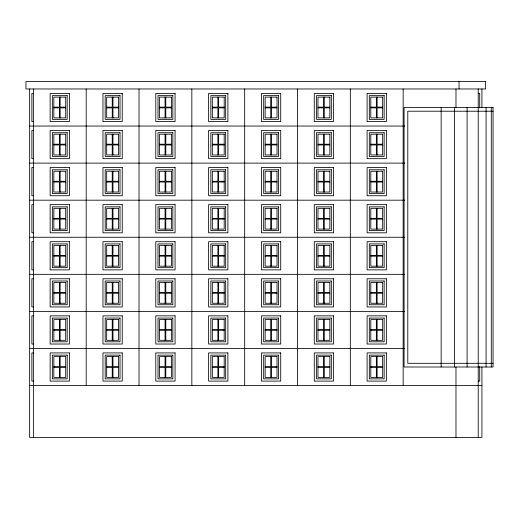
<?xml version="1.0" encoding="UTF-8"?>
<svg xmlns="http://www.w3.org/2000/svg" width="519" height="519" viewBox="0 0 519 519"><rect width="100%" height="100%" fill="white"/><g stroke="black" fill="none" stroke-linecap="round" stroke-linejoin="round"><path stroke-width="0.78" d="M33.365 93.42L31.88 93.42L31.88 121.595L33.365 121.595M478.22 93.42L479.705 93.42L479.705 107.907M53.846 107.135L59.406 107.135L59.406 97.124M65.712 107.135L60.146 107.135L60.146 97.124M106.674 107.135L112.234 107.135L112.234 97.124M118.533 107.135L112.973 107.135L112.973 97.124M159.502 107.135L165.061 107.135L165.061 97.124M171.361 107.135L165.801 107.135L165.801 97.124M212.329 107.135L217.889 107.135L217.889 97.124M224.189 107.135L218.629 107.135L218.629 97.124M265.151 107.135L270.717 107.135L270.717 97.124M277.016 107.135L271.456 107.135L271.456 97.124M317.978 107.135L323.538 107.135L323.538 97.124M329.844 107.135L324.284 107.135L324.284 97.124M370.806 107.135L376.366 107.135L376.366 97.124M382.672 107.135L377.112 107.135L377.112 97.124M53.846 107.881L59.406 107.881L59.406 117.884M65.712 107.881L60.146 107.881L60.146 117.884M106.674 107.881L112.234 107.881L112.234 117.884M118.533 107.881L112.973 107.881L112.973 117.884M159.502 107.881L165.061 107.881L165.061 117.884M171.361 107.881L165.801 107.881L165.801 117.884M212.329 107.881L217.889 107.881L217.889 117.884M224.189 107.881L218.629 107.881L218.629 117.884M265.151 107.881L270.717 107.881L270.717 117.884M277.016 107.881L271.456 107.881L271.456 117.884M317.978 107.881L323.538 107.881L323.538 117.884M329.844 107.881L324.284 107.881L324.284 117.884M370.806 107.881L376.366 107.881L376.366 117.884M382.672 107.881L377.112 107.881L377.112 117.884M493.05 111.215L407.785 111.215L407.785 363.3L493.05 363.3M29.654 126.046L404.755 126.046M33.365 130.49L31.88 130.49L31.88 158.665L33.365 158.665M53.846 144.211L59.406 144.211L59.406 134.2M65.712 144.211L60.146 144.211L60.146 134.2M106.674 144.211L112.234 144.211L112.234 134.2M118.533 144.211L112.973 144.211L112.973 134.2M159.502 144.211L165.061 144.211L165.061 134.2M171.361 144.211L165.801 144.211L165.801 134.2M212.329 144.211L217.889 144.211L217.889 134.2M224.189 144.211L218.629 144.211L218.629 134.2M265.151 144.211L270.717 144.211L270.717 134.2M277.016 144.211L271.456 144.211L271.456 134.2M317.978 144.211L323.538 144.211L323.538 134.2M329.844 144.211L324.284 144.211L324.284 134.2M370.806 144.211L376.366 144.211L376.366 134.2M382.672 144.211L377.112 144.211L377.112 134.2M53.846 144.95L59.406 144.95L59.406 154.96M65.712 144.95L60.146 144.95L60.146 154.96M106.674 144.95L112.234 144.95L112.234 154.96M118.533 144.95L112.973 144.95L112.973 154.96M159.502 144.95L165.061 144.95L165.061 154.96M171.361 144.95L165.801 144.95L165.801 154.96M212.329 144.95L217.889 144.95L217.889 154.96M224.189 144.95L218.629 144.95L218.629 154.96M265.151 144.95L270.717 144.95L270.717 154.96M277.016 144.95L271.456 144.95L271.456 154.96M317.978 144.95L323.538 144.95L323.538 154.96M329.844 144.95L324.284 144.95L324.284 154.96M370.806 144.95L376.366 144.95L376.366 154.96M382.672 144.95L377.112 144.95L377.112 154.96M29.654 163.115L404.755 163.115M33.365 167.566L31.88 167.566L31.88 195.734L33.365 195.734M53.846 181.28L59.406 181.28L59.406 171.27M65.712 181.28L60.146 181.28L60.146 171.27M106.674 181.28L112.234 181.28L112.234 171.27M118.533 181.28L112.973 181.28L112.973 171.27M159.502 181.28L165.061 181.28L165.061 171.27M171.361 181.28L165.801 181.28L165.801 171.27M212.329 181.28L217.889 181.28L217.889 171.27M224.189 181.28L218.629 181.28L218.629 171.27M265.151 181.28L270.717 181.28L270.717 171.27M277.016 181.28L271.456 181.28L271.456 171.27M317.978 181.28L323.538 181.28L323.538 171.27M329.844 181.28L324.284 181.28L324.284 171.27M370.806 181.28L376.366 181.28L376.366 171.27M382.672 181.28L377.112 181.28L377.112 171.27M53.846 182.02L59.406 182.02L59.406 192.03M65.712 182.02L60.146 182.02L60.146 192.03M106.674 182.02L112.234 182.02L112.234 192.03M118.533 182.02L112.973 182.02L112.973 192.03M159.502 182.02L165.061 182.02L165.061 192.03M171.361 182.02L165.801 182.02L165.801 192.03M212.329 182.02L217.889 182.02L217.889 192.03M224.189 182.02L218.629 182.02L218.629 192.03M265.151 182.02L270.717 182.02L270.717 192.03M277.016 182.02L271.456 182.02L271.456 192.03M317.978 182.02L323.538 182.02L323.538 192.03M329.844 182.02L324.284 182.02L324.284 192.03M370.806 182.02L376.366 182.02L376.366 192.03M382.672 182.02L377.112 182.02L377.112 192.03M29.654 200.185L404.755 200.185M33.365 204.635L31.88 204.635L31.88 232.81L33.365 232.81M53.846 218.35L59.406 218.35L59.406 208.34M65.712 218.35L60.146 218.35L60.146 208.34M106.674 218.35L112.234 218.35L112.234 208.34M118.533 218.35L112.973 218.35L112.973 208.34M159.502 218.35L165.061 218.35L165.061 208.34M171.361 218.35L165.801 218.35L165.801 208.34M212.329 218.35L217.889 218.35L217.889 208.34M224.189 218.35L218.629 218.35L218.629 208.34M265.151 218.35L270.717 218.35L270.717 208.34M277.016 218.35L271.456 218.35L271.456 208.34M317.978 218.35L323.538 218.35L323.538 208.34M329.844 218.35L324.284 218.35L324.284 208.34M370.806 218.35L376.366 218.35L376.366 208.34M382.672 218.35L377.112 218.35L377.112 208.34M53.846 219.089L59.406 219.089L59.406 229.1M65.712 219.089L60.146 219.089L60.146 229.1M106.674 219.089L112.234 219.089L112.234 229.1M118.533 219.089L112.973 219.089L112.973 229.1M159.502 219.089L165.061 219.089L165.061 229.1M171.361 219.089L165.801 219.089L165.801 229.1M212.329 219.089L217.889 219.089L217.889 229.1M224.189 219.089L218.629 219.089L218.629 229.1M265.151 219.089L270.717 219.089L270.717 229.1M277.016 219.089L271.456 219.089L271.456 229.1M317.978 219.089L323.538 219.089L323.538 229.1M329.844 219.089L324.284 219.089L324.284 229.1M370.806 219.089L376.366 219.089L376.366 229.1M382.672 219.089L377.112 219.089L377.112 229.1M29.654 237.254L404.755 237.254M33.365 241.705L31.88 241.705L31.88 269.88L33.365 269.88M53.846 255.419L59.406 255.419L59.406 245.416M65.712 255.419L60.146 255.419L60.146 245.416M106.674 255.419L112.234 255.419L112.234 245.416M118.533 255.419L112.973 255.419L112.973 245.416M159.502 255.419L165.061 255.419L165.061 245.416M171.361 255.419L165.801 255.419L165.801 245.416M212.329 255.419L217.889 255.419L217.889 245.416M224.189 255.419L218.629 255.419L218.629 245.416M265.151 255.419L270.717 255.419L270.717 245.416M277.016 255.419L271.456 255.419L271.456 245.416M317.978 255.419L323.538 255.419L323.538 245.416M329.844 255.419L324.284 255.419L324.284 245.416M370.806 255.419L376.366 255.419L376.366 245.416M382.672 255.419L377.112 255.419L377.112 245.416M53.846 256.165L59.406 256.165L59.406 266.176M65.712 256.165L60.146 256.165L60.146 266.176M106.674 256.165L112.234 256.165L112.234 266.176M118.533 256.165L112.973 256.165L112.973 266.176M159.502 256.165L165.061 256.165L165.061 266.176M171.361 256.165L165.801 256.165L165.801 266.176M212.329 256.165L217.889 256.165L217.889 266.176M224.189 256.165L218.629 256.165L218.629 266.176M265.151 256.165L270.717 256.165L270.717 266.176M277.016 256.165L271.456 256.165L271.456 266.176M317.978 256.165L323.538 256.165L323.538 266.176M329.844 256.165L324.284 256.165L324.284 266.176M370.806 256.165L376.366 256.165L376.366 266.176M382.672 256.165L377.112 256.165L377.112 266.176M29.654 274.33L404.755 274.33M33.365 278.774L31.88 278.774L31.88 306.95L33.365 306.95M53.846 292.495L59.406 292.495L59.406 282.485M65.712 292.495L60.146 292.495L60.146 282.485M106.674 292.495L112.234 292.495L112.234 282.485M118.533 292.495L112.973 292.495L112.973 282.485M159.502 292.495L165.061 292.495L165.061 282.485M171.361 292.495L165.801 292.495L165.801 282.485M212.329 292.495L217.889 292.495L217.889 282.485M224.189 292.495L218.629 292.495L218.629 282.485M265.151 292.495L270.717 292.495L270.717 282.485M277.016 292.495L271.456 292.495L271.456 282.485M317.978 292.495L323.538 292.495L323.538 282.485M329.844 292.495L324.284 292.495L324.284 282.485M370.806 292.495L376.366 292.495L376.366 282.485M382.672 292.495L377.112 292.495L377.112 282.485M53.846 293.235L59.406 293.235L59.406 303.245M65.712 293.235L60.146 293.235L60.146 303.245M106.674 293.235L112.234 293.235L112.234 303.245M118.533 293.235L112.973 293.235L112.973 303.245M159.502 293.235L165.061 293.235L165.061 303.245M171.361 293.235L165.801 293.235L165.801 303.245M212.329 293.235L217.889 293.235L217.889 303.245M224.189 293.235L218.629 293.235L218.629 303.245M265.151 293.235L270.717 293.235L270.717 303.245M277.016 293.235L271.456 293.235L271.456 303.245M317.978 293.235L323.538 293.235L323.538 303.245M329.844 293.235L324.284 293.235L324.284 303.245M370.806 293.235L376.366 293.235L376.366 303.245M382.672 293.235L377.112 293.235L377.112 303.245M29.654 311.4L404.755 311.4M33.365 315.85L31.88 315.85L31.88 344.026L33.365 344.026M53.846 329.565L59.406 329.565L59.406 319.555M65.712 329.565L60.146 329.565L60.146 319.555M106.674 329.565L112.234 329.565L112.234 319.555M118.533 329.565L112.973 329.565L112.973 319.555M159.502 329.565L165.061 329.565L165.061 319.555M171.361 329.565L165.801 329.565L165.801 319.555M212.329 329.565L217.889 329.565L217.889 319.555M224.189 329.565L218.629 329.565L218.629 319.555M265.151 329.565L270.717 329.565L270.717 319.555M277.016 329.565L271.456 329.565L271.456 319.555M317.978 329.565L323.538 329.565L323.538 319.555M329.844 329.565L324.284 329.565L324.284 319.555M370.806 329.565L376.366 329.565L376.366 319.555M382.672 329.565L377.112 329.565L377.112 319.555M53.846 330.305L59.406 330.305L59.406 340.315M65.712 330.305L60.146 330.305L60.146 340.315M106.674 330.305L112.234 330.305L112.234 340.315M118.533 330.305L112.973 330.305L112.973 340.315M159.502 330.305L165.061 330.305L165.061 340.315M171.361 330.305L165.801 330.305L165.801 340.315M212.329 330.305L217.889 330.305L217.889 340.315M224.189 330.305L218.629 330.305L218.629 340.315M265.151 330.305L270.717 330.305L270.717 340.315M277.016 330.305L271.456 330.305L271.456 340.315M317.978 330.305L323.538 330.305L323.538 340.315M329.844 330.305L324.284 330.305L324.284 340.315M370.806 330.305L376.366 330.305L376.366 340.315M382.672 330.305L377.112 330.305L377.112 340.315M29.654 348.47L404.755 348.47M33.365 352.92L31.88 352.92L31.88 381.095L33.365 381.095M53.846 366.635L59.406 366.635L59.406 356.624M65.712 366.635L60.146 366.635L60.146 356.624M106.674 366.635L112.234 366.635L112.234 356.624M118.533 366.635L112.973 366.635L112.973 356.624M159.502 366.635L165.061 366.635L165.061 356.624M171.361 366.635L165.801 366.635L165.801 356.624M212.329 366.635L217.889 366.635L217.889 356.624M224.189 366.635L218.629 366.635L218.629 356.624M265.151 366.635L270.717 366.635L270.717 356.624M277.016 366.635L271.456 366.635L271.456 356.624M317.978 366.635L323.538 366.635L323.538 356.624M329.844 366.635L324.284 366.635L324.284 356.624M370.806 366.635L376.366 366.635L376.366 356.624M382.672 366.635L377.112 366.635L377.112 356.624M53.846 367.381L59.406 367.381L59.406 377.384M65.712 367.381L60.146 367.381L60.146 377.384M106.674 367.381L112.234 367.381L112.234 377.384M118.533 367.381L112.973 367.381L112.973 377.384M159.502 367.381L165.061 367.381L165.061 377.384M171.361 367.381L165.801 367.381L165.801 377.384M212.329 367.381L217.889 367.381L217.889 377.384M224.189 367.381L218.629 367.381L218.629 377.384M265.151 367.381L270.717 367.381L270.717 377.384M277.016 367.381L271.456 367.381L271.456 377.384M317.978 367.381L323.538 367.381L323.538 377.384M329.844 367.381L324.284 367.381L324.284 377.384M370.806 367.381L376.366 367.381L376.366 377.384M382.672 367.381L377.112 367.381L377.112 377.384M478.22 381.095L479.705 381.095L479.705 366.602M29.654 385.546L481.93 385.546M491.279 107.504L491.279 367.004M486.095 107.504L486.095 367.004M481.93 88.97L481.93 107.504M481.93 367.004L481.93 437.446L29.654 437.446L29.654 88.97M478.22 88.97L478.22 437.446M467.1 107.504L467.1 367.004M459.049 81.554L459.049 88.97M455.98 88.97L455.98 107.504M455.98 367.004L455.98 437.446M454.586 107.504L454.586 367.004M441.15 107.504L441.15 367.004M403.153 88.97L403.153 385.546M350.325 88.97L350.325 385.546M297.497 88.97L297.497 385.546M244.67 88.97L244.67 385.546M191.842 88.97L191.842 385.546M139.021 88.97L139.021 385.546M86.193 88.97L86.193 385.546M33.365 88.97L33.365 437.446M485.635 81.554L25.95 81.554L25.95 88.97L485.635 88.97L485.635 81.554M69.416 93.42L50.142 93.42L50.142 121.595L69.416 121.595L69.416 93.42M122.244 93.42L102.963 93.42L102.963 121.595L122.244 121.595L122.244 93.42M175.072 93.42L155.791 93.42L155.791 121.595L175.072 121.595L175.072 93.42M227.899 93.42L208.619 93.42L208.619 121.595L227.899 121.595L227.899 93.42M280.721 93.42L261.446 93.42L261.446 121.595L280.721 121.595L280.721 93.42M333.548 93.42L314.274 93.42L314.274 121.595L333.548 121.595L333.548 93.42M386.376 93.42L367.102 93.42L367.102 121.595L386.376 121.595L386.376 93.42M67.191 95.645L52.361 95.645L52.361 119.37L67.191 119.37L67.191 95.645M120.019 95.645L105.188 95.645L105.188 119.37L120.019 119.37L120.019 95.645M172.846 95.645L158.016 95.645L158.016 119.37L172.846 119.37L172.846 95.645M225.674 95.645L210.844 95.645L210.844 119.37L225.674 119.37L225.674 95.645M278.502 95.645L263.671 95.645L263.671 119.37L278.502 119.37L278.502 95.645M331.323 95.645L316.499 95.645L316.499 119.37L331.323 119.37L331.323 95.645M384.151 95.645L369.327 95.645L369.327 119.37L384.151 119.37L384.151 95.645M65.712 97.124L53.846 97.124L53.846 117.884L65.712 117.884L65.712 97.124M118.533 97.124L106.674 97.124L106.674 117.884L118.533 117.884L118.533 97.124M171.361 97.124L159.502 97.124L159.502 117.884L171.361 117.884L171.361 97.124M224.189 97.124L212.329 97.124L212.329 117.884L224.189 117.884L224.189 97.124M277.016 97.124L265.151 97.124L265.151 117.884L277.016 117.884L277.016 97.124M329.844 97.124L317.978 97.124L317.978 117.884L329.844 117.884L329.844 97.124M382.672 97.124L370.806 97.124L370.806 117.884L382.672 117.884L382.672 97.124M493.05 107.504L404.08 107.504L404.08 367.004L493.05 367.004L493.05 107.504M69.416 130.49L50.142 130.49L50.142 158.665L69.416 158.665L69.416 130.49M122.244 130.49L102.963 130.49L102.963 158.665L122.244 158.665L122.244 130.49M175.072 130.49L155.791 130.49L155.791 158.665L175.072 158.665L175.072 130.49M227.899 130.49L208.619 130.49L208.619 158.665L227.899 158.665L227.899 130.49M280.721 130.49L261.446 130.49L261.446 158.665L280.721 158.665L280.721 130.49M333.548 130.49L314.274 130.49L314.274 158.665L333.548 158.665L333.548 130.49M386.376 130.49L367.102 130.49L367.102 158.665L386.376 158.665L386.376 130.49M67.191 132.715L52.361 132.715L52.361 156.44L67.191 156.44L67.191 132.715M120.019 132.715L105.188 132.715L105.188 156.44L120.019 156.44L120.019 132.715M172.846 132.715L158.016 132.715L158.016 156.44L172.846 156.44L172.846 132.715M225.674 132.715L210.844 132.715L210.844 156.44L225.674 156.44L225.674 132.715M278.502 132.715L263.671 132.715L263.671 156.44L278.502 156.44L278.502 132.715M331.323 132.715L316.499 132.715L316.499 156.44L331.323 156.44L331.323 132.715M384.151 132.715L369.327 132.715L369.327 156.44L384.151 156.44L384.151 132.715M65.712 134.2L53.846 134.2L53.846 154.96L65.712 154.96L65.712 134.2M118.533 134.2L106.674 134.2L106.674 154.96L118.533 154.96L118.533 134.2M171.361 134.2L159.502 134.2L159.502 154.96L171.361 154.96L171.361 134.2M224.189 134.2L212.329 134.2L212.329 154.96L224.189 154.96L224.189 134.2M277.016 134.2L265.151 134.2L265.151 154.96L277.016 154.96L277.016 134.2M329.844 134.2L317.978 134.2L317.978 154.96L329.844 154.96L329.844 134.2M382.672 134.2L370.806 134.2L370.806 154.96L382.672 154.96L382.672 134.2M69.416 167.566L50.142 167.566L50.142 195.734L69.416 195.734L69.416 167.566M122.244 167.566L102.963 167.566L102.963 195.734L122.244 195.734L122.244 167.566M175.072 167.566L155.791 167.566L155.791 195.734L175.072 195.734L175.072 167.566M227.899 167.566L208.619 167.566L208.619 195.734L227.899 195.734L227.899 167.566M280.721 167.566L261.446 167.566L261.446 195.734L280.721 195.734L280.721 167.566M333.548 167.566L314.274 167.566L314.274 195.734L333.548 195.734L333.548 167.566M386.376 167.566L367.102 167.566L367.102 195.734L386.376 195.734L386.376 167.566M67.191 169.784L52.361 169.784L52.361 193.516L67.191 193.516L67.191 169.784M120.019 169.784L105.188 169.784L105.188 193.516L120.019 193.516L120.019 169.784M172.846 169.784L158.016 169.784L158.016 193.516L172.846 193.516L172.846 169.784M225.674 169.784L210.844 169.784L210.844 193.516L225.674 193.516L225.674 169.784M278.502 169.784L263.671 169.784L263.671 193.516L278.502 193.516L278.502 169.784M331.323 169.784L316.499 169.784L316.499 193.516L331.323 193.516L331.323 169.784M384.151 169.784L369.327 169.784L369.327 193.516L384.151 193.516L384.151 169.784M65.712 171.27L53.846 171.27L53.846 192.03L65.712 192.03L65.712 171.27M118.533 171.27L106.674 171.27L106.674 192.03L118.533 192.03L118.533 171.27M171.361 171.27L159.502 171.27L159.502 192.03L171.361 192.03L171.361 171.27M224.189 171.27L212.329 171.27L212.329 192.03L224.189 192.03L224.189 171.27M277.016 171.27L265.151 171.27L265.151 192.03L277.016 192.03L277.016 171.27M329.844 171.27L317.978 171.27L317.978 192.03L329.844 192.03L329.844 171.27M382.672 171.27L370.806 171.27L370.806 192.03L382.672 192.03L382.672 171.27M69.416 204.635L50.142 204.635L50.142 232.81L69.416 232.81L69.416 204.635M122.244 204.635L102.963 204.635L102.963 232.81L122.244 232.81L122.244 204.635M175.072 204.635L155.791 204.635L155.791 232.81L175.072 232.81L175.072 204.635M227.899 204.635L208.619 204.635L208.619 232.81L227.899 232.81L227.899 204.635M280.721 204.635L261.446 204.635L261.446 232.81L280.721 232.81L280.721 204.635M333.548 204.635L314.274 204.635L314.274 232.81L333.548 232.81L333.548 204.635M386.376 204.635L367.102 204.635L367.102 232.81L386.376 232.81L386.376 204.635M67.191 206.86L52.361 206.86L52.361 230.585L67.191 230.585L67.191 206.86M120.019 206.86L105.188 206.86L105.188 230.585L120.019 230.585L120.019 206.86M172.846 206.86L158.016 206.86L158.016 230.585L172.846 230.585L172.846 206.86M225.674 206.86L210.844 206.86L210.844 230.585L225.674 230.585L225.674 206.86M278.502 206.86L263.671 206.86L263.671 230.585L278.502 230.585L278.502 206.86M331.323 206.86L316.499 206.86L316.499 230.585L331.323 230.585L331.323 206.86M384.151 206.86L369.327 206.86L369.327 230.585L384.151 230.585L384.151 206.86M65.712 208.34L53.846 208.34L53.846 229.1L65.712 229.1L65.712 208.34M118.533 208.34L106.674 208.34L106.674 229.1L118.533 229.1L118.533 208.34M171.361 208.34L159.502 208.34L159.502 229.1L171.361 229.1L171.361 208.34M224.189 208.34L212.329 208.34L212.329 229.1L224.189 229.1L224.189 208.34M277.016 208.34L265.151 208.34L265.151 229.1L277.016 229.1L277.016 208.34M329.844 208.34L317.978 208.34L317.978 229.1L329.844 229.1L329.844 208.34M382.672 208.34L370.806 208.34L370.806 229.1L382.672 229.1L382.672 208.34M69.416 241.705L50.142 241.705L50.142 269.88L69.416 269.88L69.416 241.705M122.244 241.705L102.963 241.705L102.963 269.88L122.244 269.88L122.244 241.705M175.072 241.705L155.791 241.705L155.791 269.88L175.072 269.88L175.072 241.705M227.899 241.705L208.619 241.705L208.619 269.88L227.899 269.88L227.899 241.705M280.721 241.705L261.446 241.705L261.446 269.88L280.721 269.88L280.721 241.705M333.548 241.705L314.274 241.705L314.274 269.88L333.548 269.88L333.548 241.705M386.376 241.705L367.102 241.705L367.102 269.88L386.376 269.88L386.376 241.705M67.191 243.93L52.361 243.93L52.361 267.655L67.191 267.655L67.191 243.93M120.019 243.93L105.188 243.93L105.188 267.655L120.019 267.655L120.019 243.93M172.846 243.93L158.016 243.93L158.016 267.655L172.846 267.655L172.846 243.93M225.674 243.93L210.844 243.93L210.844 267.655L225.674 267.655L225.674 243.93M278.502 243.93L263.671 243.93L263.671 267.655L278.502 267.655L278.502 243.93M331.323 243.93L316.499 243.93L316.499 267.655L331.323 267.655L331.323 243.93M384.151 243.93L369.327 243.93L369.327 267.655L384.151 267.655L384.151 243.93M65.712 245.416L53.846 245.416L53.846 266.176L65.712 266.176L65.712 245.416M118.533 245.416L106.674 245.416L106.674 266.176L118.533 266.176L118.533 245.416M171.361 245.416L159.502 245.416L159.502 266.176L171.361 266.176L171.361 245.416M224.189 245.416L212.329 245.416L212.329 266.176L224.189 266.176L224.189 245.416M277.016 245.416L265.151 245.416L265.151 266.176L277.016 266.176L277.016 245.416M329.844 245.416L317.978 245.416L317.978 266.176L329.844 266.176L329.844 245.416M382.672 245.416L370.806 245.416L370.806 266.176L382.672 266.176L382.672 245.416M69.416 278.774L50.142 278.774L50.142 306.95L69.416 306.95L69.416 278.774M122.244 278.774L102.963 278.774L102.963 306.95L122.244 306.95L122.244 278.774M175.072 278.774L155.791 278.774L155.791 306.95L175.072 306.95L175.072 278.774M227.899 278.774L208.619 278.774L208.619 306.95L227.899 306.95L227.899 278.774M280.721 278.774L261.446 278.774L261.446 306.95L280.721 306.95L280.721 278.774M333.548 278.774L314.274 278.774L314.274 306.95L333.548 306.95L333.548 278.774M386.376 278.774L367.102 278.774L367.102 306.95L386.376 306.95L386.376 278.774M67.191 281L52.361 281L52.361 304.724L67.191 304.724L67.191 281M120.019 281L105.188 281L105.188 304.724L120.019 304.724L120.019 281M172.846 281L158.016 281L158.016 304.724L172.846 304.724L172.846 281M225.674 281L210.844 281L210.844 304.724L225.674 304.724L225.674 281M278.502 281L263.671 281L263.671 304.724L278.502 304.724L278.502 281M331.323 281L316.499 281L316.499 304.724L331.323 304.724L331.323 281M384.151 281L369.327 281L369.327 304.724L384.151 304.724L384.151 281M65.712 282.485L53.846 282.485L53.846 303.245L65.712 303.245L65.712 282.485M118.533 282.485L106.674 282.485L106.674 303.245L118.533 303.245L118.533 282.485M171.361 282.485L159.502 282.485L159.502 303.245L171.361 303.245L171.361 282.485M224.189 282.485L212.329 282.485L212.329 303.245L224.189 303.245L224.189 282.485M277.016 282.485L265.151 282.485L265.151 303.245L277.016 303.245L277.016 282.485M329.844 282.485L317.978 282.485L317.978 303.245L329.844 303.245L329.844 282.485M382.672 282.485L370.806 282.485L370.806 303.245L382.672 303.245L382.672 282.485M69.416 315.85L50.142 315.85L50.142 344.026L69.416 344.026L69.416 315.85M122.244 315.85L102.963 315.85L102.963 344.026L122.244 344.026L122.244 315.85M175.072 315.85L155.791 315.85L155.791 344.026L175.072 344.026L175.072 315.85M227.899 315.85L208.619 315.85L208.619 344.026L227.899 344.026L227.899 315.85M280.721 315.85L261.446 315.85L261.446 344.026L280.721 344.026L280.721 315.85M333.548 315.85L314.274 315.85L314.274 344.026L333.548 344.026L333.548 315.85M386.376 315.85L367.102 315.85L367.102 344.026L386.376 344.026L386.376 315.85M67.191 318.076L52.361 318.076L52.361 341.8L67.191 341.8L67.191 318.076M120.019 318.076L105.188 318.076L105.188 341.8L120.019 341.8L120.019 318.076M172.846 318.076L158.016 318.076L158.016 341.8L172.846 341.8L172.846 318.076M225.674 318.076L210.844 318.076L210.844 341.8L225.674 341.8L225.674 318.076M278.502 318.076L263.671 318.076L263.671 341.8L278.502 341.8L278.502 318.076M331.323 318.076L316.499 318.076L316.499 341.8L331.323 341.8L331.323 318.076M384.151 318.076L369.327 318.076L369.327 341.8L384.151 341.8L384.151 318.076M65.712 319.555L53.846 319.555L53.846 340.315L65.712 340.315L65.712 319.555M118.533 319.555L106.674 319.555L106.674 340.315L118.533 340.315L118.533 319.555M171.361 319.555L159.502 319.555L159.502 340.315L171.361 340.315L171.361 319.555M224.189 319.555L212.329 319.555L212.329 340.315L224.189 340.315L224.189 319.555M277.016 319.555L265.151 319.555L265.151 340.315L277.016 340.315L277.016 319.555M329.844 319.555L317.978 319.555L317.978 340.315L329.844 340.315L329.844 319.555M382.672 319.555L370.806 319.555L370.806 340.315L382.672 340.315L382.672 319.555M69.416 352.92L50.142 352.92L50.142 381.095L69.416 381.095L69.416 352.92M122.244 352.92L102.963 352.92L102.963 381.095L122.244 381.095L122.244 352.92M175.072 352.92L155.791 352.92L155.791 381.095L175.072 381.095L175.072 352.92M227.899 352.92L208.619 352.92L208.619 381.095L227.899 381.095L227.899 352.92M280.721 352.92L261.446 352.92L261.446 381.095L280.721 381.095L280.721 352.92M333.548 352.92L314.274 352.92L314.274 381.095L333.548 381.095L333.548 352.92M386.376 352.92L367.102 352.92L367.102 381.095L386.376 381.095L386.376 352.92M67.191 355.145L52.361 355.145L52.361 378.87L67.191 378.87L67.191 355.145M120.019 355.145L105.188 355.145L105.188 378.87L120.019 378.87L120.019 355.145M172.846 355.145L158.016 355.145L158.016 378.87L172.846 378.87L172.846 355.145M225.674 355.145L210.844 355.145L210.844 378.87L225.674 378.87L225.674 355.145M278.502 355.145L263.671 355.145L263.671 378.87L278.502 378.87L278.502 355.145M331.323 355.145L316.499 355.145L316.499 378.87L331.323 378.87L331.323 355.145M384.151 355.145L369.327 355.145L369.327 378.87L384.151 378.87L384.151 355.145M65.712 356.624L53.846 356.624L53.846 377.384L65.712 377.384L65.712 356.624M118.533 356.624L106.674 356.624L106.674 377.384L118.533 377.384L118.533 356.624M171.361 356.624L159.502 356.624L159.502 377.384L171.361 377.384L171.361 356.624M224.189 356.624L212.329 356.624L212.329 377.384L224.189 377.384L224.189 356.624M277.016 356.624L265.151 356.624L265.151 377.384L277.016 377.384L277.016 356.624M329.844 356.624L317.978 356.624L317.978 377.384L329.844 377.384L329.844 356.624M382.672 356.624L370.806 356.624L370.806 377.384L382.672 377.384L382.672 356.624"/></g></svg>
